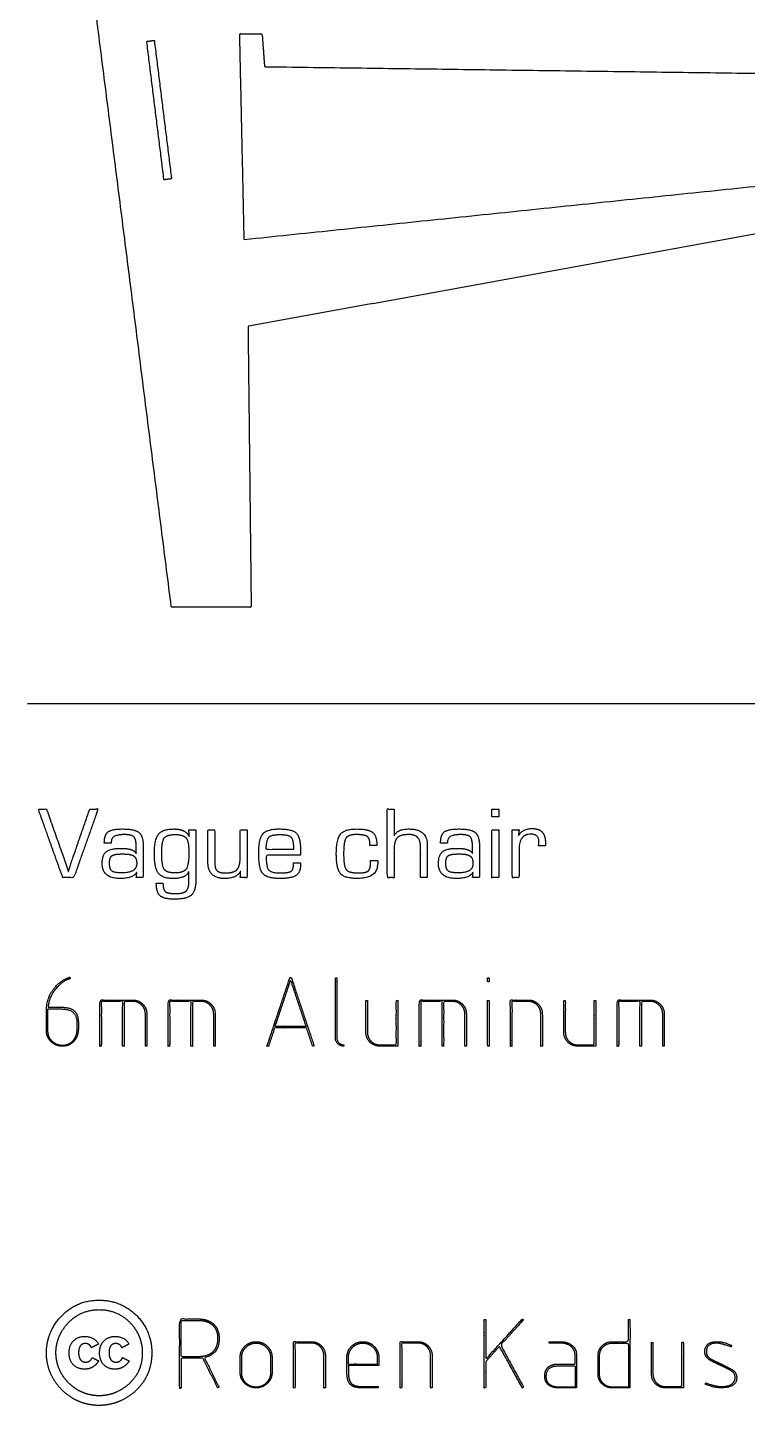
# Model space of a CAD drawing. Header units: millimetres. Extents: x -388 to 1851, y -1222 to 558.
# Drawn here: x -388 to 134, y -1219 to -219 of the extents above; entities that cross this region are included whole.
import ezdxf

# ---------------------------------------------------------------- set-up
doc = ezdxf.new("R2010")
doc.units = ezdxf.units.MM
doc.header["$MEASUREMENT"] = 0
doc.layers.add('DEFAULT', color=7, linetype='Continuous')
doc.layers.add('LAYER 01', color=1, linetype='Continuous')

msp = doc.modelspace()

# ---------------------------------------------------------------- linework, layer by layer
at = {"layer": 'DEFAULT'}
for centre, radius, start, end in [((-301.63, -229.7, 7.09), 0.3, 97.09271, 187.09271), ((-296.27, -229.04, 7.09), 0.3, 7.09271, 97.09271), ((-233.54, -224.7, 7.09), 1, 90, 181.24986), ((-219.02, -224.7, 7.09), 1, 4.16121, 90), ((-215.88, -247.1, 7.09), 0.5, 184.16121, 269.2314), ((-289.25, -329.14, 7.09), 0.3, 187.09271, 277.09271), ((-283.9, -328.48, 7.09), 0.3, 277.09271, 7.09271), ((-230.82, -372.44, 7.09), 0.5, 181.24986, 275.94885), ((-283.41, -639.25, 7.09), 0.5, 187.2274, 270.01), ((-226.54, -639.24, 7.09), 0.5, 270.01, 0.66823)]:
    msp.add_arc(centre, radius, start, end, dxfattribs=at)
for points in [[(-283.9, -639.32, 7.09), (-310.96, -425.93, 7.09), (-338.02, -212.54, 7.09)], [(-301.92, -229.74, 7.09), (-295.74, -279.46, 7.09), (-289.55, -329.18, 7.09)], [(-296.31, -228.74, 7.09), (-298.98, -229.07, 7.09), (-301.66, -229.41, 7.09)], [(-283.6, -328.44, 7.09), (-289.78, -278.72, 7.09), (-295.97, -229, 7.09)], [(-234.54, -224.72, 7.09), (-232.93, -298.58, 7.09), (-231.32, -372.45, 7.09)], [(-233.54, -223.7, 7.09), (-226.28, -223.7, 7.09), (-219.02, -223.7, 7.09)], [(-218.02, -224.63, 7.09), (-217.2, -235.88, 7.09), (-216.38, -247.14, 7.09)], [(-215.89, -247.6, 7.09), (32.78, -250.93, 7.09), (281.44, -254.27, 7.09)], [(-230.77, -372.93, 7.09), (26.18, -346.16, 7.09), (283.13, -319.39, 7.09)], [(-289.22, -329.44, 7.09), (-286.54, -329.11, 7.09), (-283.86, -328.77, 7.09)], [(280.53, -343.29, 7.09), (26.31, -389.62, 7.09), (-227.9, -435.95, 7.09)], [(-228.31, -436.45, 7.09), (-227.17, -537.84, 7.09), (-226.04, -639.24, 7.09)], [(-226.54, -639.74, 7.09), (-254.97, -639.75, 7.09), (-283.41, -639.75, 7.09)]]:
    msp.add_open_spline(points, degree=2, dxfattribs=at)
msp.add_rational_spline([(-227.9, -435.95, 7.09), (-228.31, -436.03, 7.09), (-228.31, -436.45, 7.09)], [1, 0.76503893726, 1], degree=2, dxfattribs=at)
at = {"layer": 'LAYER 01'}
msp.add_open_spline([(-388.09, -709.66, 7.09), (731.42, -709.66, 7.09), (1850.93, -709.66, 7.09)], degree=2, dxfattribs=at)
for points, knots in [([(-343.04, -786.33), (-349.54, -805.15), (-356.04, -823.97), (-357.38, -827.85), (-358.47, -831.52), (-358.54, -831.52), (-358.62, -831.52), (-359.09, -829.92), (-359.82, -827.71), (-360.47, -825.8), (-361.12, -823.9), (-367.73, -805.12), (-374.34, -786.33), (-377.32, -786.33), (-380.3, -786.33), (-371.44, -811.18), (-362.58, -836.02), (-358.58, -836.02), (-354.59, -836.02), (-345.82, -811.18), (-337.05, -786.33), (-340.04, -786.33), (-343.04, -786.33)], [-11, -11, -11, -10, -10, -9, -9, -8, -8, -7, -7, -6, -6, -5, -5, -4, -4, -3, -3, -2, -2, -1, -1, 0, 0, 0]), ([(-122.44, -786.33), (-124.94, -786.33), (-127.44, -786.33), (-127.44, -811.18), (-127.44, -836.02), (-124.94, -836.02), (-122.44, -836.02), (-122.44, -826.26), (-122.44, -816.5), (-122.44, -809.48), (-120.23, -807.12), (-118.03, -804.77), (-111.49, -804.77), (-103.37, -804.77), (-103.37, -812.87), (-103.37, -813.36), (-103.37, -813.85), (-103.37, -824.94), (-103.37, -836.02), (-100.87, -836.02), (-98.37, -836.02), (-98.37, -824.94), (-98.37, -813.85), (-98.37, -813.14), (-98.37, -812.44), (-98.37, -800.71), (-111.52, -800.71), (-120.39, -800.71), (-122.32, -805.68), (-122.38, -805.65), (-122.44, -805.61), (-122.44, -795.97), (-122.44, -786.33)], [-16, -16, -16, -15, -15, -14, -14, -13, -13, -12, -12, -11, -11, -10, -10, -9, -9, -8, -8, -7, -7, -6, -6, -5, -5, -4, -4, -3, -3, -2, -2, -1, -1, 0, 0, 0]), ([(-46.5, -786.33), (-49, -786.33), (-51.5, -786.33), (-51.5, -789.14), (-51.5, -791.96), (-49, -791.96), (-46.5, -791.96), (-46.5, -789.14), (-46.5, -786.33)], [-4, -4, -4, -3, -3, -2, -2, -1, -1, 0, 0, 0]), ([(-327.43, -811.02), (-327.44, -810.26), (-327.44, -810.01), (-327.44, -804.77), (-318.09, -804.77), (-312.57, -804.77), (-310.94, -806.52), (-309.31, -808.28), (-309.31, -814.22), (-309.31, -816.32), (-309.31, -818.43), (-309.36, -818.45), (-309.42, -818.47), (-311.23, -814.77), (-320.4, -814.77), (-328.11, -814.77), (-331.05, -817.19), (-334, -819.61), (-334, -825.97), (-334, -836.64), (-320.84, -836.64), (-311.93, -836.64), (-309.02, -832.24), (-308.97, -832.26), (-308.92, -832.27), (-309.12, -834.15), (-309.31, -836.02), (-306.81, -836.02), (-304.31, -836.02), (-304.31, -824.55), (-304.31, -813.09), (-304.31, -805.86), (-307.35, -803.28), (-310.39, -800.71), (-319.05, -800.71), (-327.01, -800.71), (-329.75, -802.81), (-332.48, -804.91), (-332.48, -811.02), (-329.96, -811.02), (-327.43, -811.02)], [-20, -20, -20, -19, -19, -18, -18, -17, -17, -16, -16, -15, -15, -14, -14, -13, -13, -12, -12, -11, -11, -10, -10, -9, -9, -8, -8, -7, -7, -6, -6, -5, -5, -4, -4, -3, -3, -2, -2, -1, -1, 0, 0, 0]), ([(-266.19, -801.33), (-268.69, -801.33), (-271.19, -801.33), (-271.06, -803.67), (-270.94, -806.01), (-270.99, -806.03), (-271.04, -806.05), (-273.67, -800.71), (-282.22, -800.71), (-290.25, -800.71), (-293.22, -804.56), (-296.19, -808.41), (-296.19, -818.9), (-296.19, -829.01), (-293.27, -832.83), (-290.36, -836.64), (-282.65, -836.64), (-273.26, -836.64), (-271.29, -831.7), (-271.24, -831.72), (-271.19, -831.74), (-271.19, -835.21), (-271.19, -838.68), (-271.19, -843.96), (-273.18, -845.77), (-275.18, -847.58), (-280.99, -847.58), (-286.58, -847.58), (-288.23, -846.17), (-289.89, -844.76), (-289.89, -840.08), (-292.34, -840.08), (-294.79, -840.08), (-294.79, -846.77), (-291.96, -849.21), (-289.14, -851.64), (-281.39, -851.64), (-272.7, -851.64), (-269.45, -848.77), (-266.19, -845.9), (-266.19, -838.25), (-266.19, -819.79), (-266.19, -801.33)], [-21, -21, -21, -20, -20, -19, -19, -18, -18, -17, -17, -16, -16, -15, -15, -14, -14, -13, -13, -12, -12, -11, -11, -10, -10, -9, -9, -8, -8, -7, -7, -6, -6, -5, -5, -4, -4, -3, -3, -2, -2, -1, -1, 0, 0, 0]), ([(-281.22, -804.77), (-287.27, -804.77), (-289.07, -807.34), (-290.87, -809.91), (-290.87, -818.6), (-290.87, -827.37), (-289.07, -829.97), (-287.27, -832.58), (-281.22, -832.58), (-275.08, -832.58), (-273.13, -829.72), (-271.19, -826.85), (-271.19, -817.79), (-271.19, -809.8), (-273.13, -807.28), (-275.08, -804.77), (-281.22, -804.77)], [0, 0, 0, 1, 1, 2, 2, 3, 3, 4, 4, 5, 5, 6, 6, 7, 7, 8, 8, 8]), ([(-229, -801.33), (-231.5, -801.33), (-234, -801.33), (-234, -811.27), (-234, -821.21), (-234, -827.71), (-236.27, -830.15), (-238.53, -832.58), (-244.62, -832.58), (-249.27, -832.58), (-250.85, -830.93), (-252.44, -829.28), (-252.44, -824.41), (-252.44, -812.87), (-252.44, -801.33), (-254.94, -801.33), (-257.44, -801.33), (-257.44, -812.87), (-257.44, -824.41), (-257.44, -836.64), (-245.17, -836.64), (-236.42, -836.64), (-233.75, -831.38), (-233.7, -831.43), (-233.64, -831.48), (-233.82, -833.75), (-234, -836.02), (-231.5, -836.02), (-229, -836.02), (-229, -818.68), (-229, -801.33)], [-15, -15, -15, -14, -14, -13, -13, -12, -12, -11, -11, -10, -10, -9, -9, -8, -8, -7, -7, -6, -6, -5, -5, -4, -4, -3, -3, -2, -2, -1, -1, 0, 0, 0]), ([(-195.38, -825.39), (-195.38, -825.95), (-195.38, -826.5), (-195.38, -830.3), (-197.21, -831.44), (-199.05, -832.58), (-205.18, -832.58), (-211.65, -832.58), (-213.41, -830.31), (-215.18, -828.04), (-215.18, -819.77), (-202.68, -819.77), (-190.19, -819.77), (-190.19, -818.39), (-190.19, -817.01), (-190.19, -806.96), (-193.17, -803.83), (-196.15, -800.71), (-205.74, -800.71), (-214.53, -800.71), (-217.55, -804.29), (-220.56, -807.86), (-220.56, -818.31), (-220.56, -829.59), (-217.57, -833.12), (-214.58, -836.64), (-205.02, -836.64), (-196.8, -836.64), (-193.52, -834.43), (-190.25, -832.23), (-190.25, -826.69), (-190.22, -826.04), (-190.19, -825.39), (-192.78, -825.39), (-195.38, -825.39)], [-17, -17, -17, -16, -16, -15, -15, -14, -14, -13, -13, -12, -12, -11, -11, -10, -10, -9, -9, -8, -8, -7, -7, -6, -6, -5, -5, -4, -4, -3, -3, -2, -2, -1, -1, 0, 0, 0]), ([(-195.38, -815.71), (-195.4, -814.87), (-195.41, -814.03), (-195.41, -808.24), (-197.27, -806.5), (-199.12, -804.77), (-205.26, -804.77), (-211.43, -804.77), (-213.27, -806.8), (-215.1, -808.84), (-215.1, -815.71), (-205.24, -815.71), (-195.38, -815.71)], [0, 0, 0, 1, 1, 2, 2, 3, 3, 4, 4, 5, 5, 6, 6, 6]), ([(-139.42, -823.52), (-139.42, -829.41), (-140.99, -831), (-142.55, -832.58), (-148.37, -832.58), (-155.25, -832.58), (-157.12, -830.18), (-159, -827.77), (-159, -818.97), (-159, -809.94), (-157.36, -807.36), (-155.71, -804.77), (-149.94, -804.77), (-143.95, -804.77), (-141.95, -806.15), (-139.94, -807.52), (-139.94, -811.65), (-139.97, -812.12), (-140, -812.58), (-137.46, -812.58), (-134.92, -812.58), (-134.92, -805.7), (-138, -803.2), (-141.09, -800.71), (-149.56, -800.71), (-158.17, -800.71), (-161.24, -804.41), (-164.31, -808.12), (-164.31, -818.49), (-164.31, -829.56), (-161.3, -833.1), (-158.28, -836.64), (-148.91, -836.64), (-134.31, -836.64), (-134.31, -825.42), (-134.32, -824.47), (-134.34, -823.52), (-136.88, -823.52), (-139.42, -823.52)], [-19, -19, -19, -18, -18, -17, -17, -16, -16, -15, -15, -14, -14, -13, -13, -12, -12, -11, -11, -10, -10, -9, -9, -8, -8, -7, -7, -6, -6, -5, -5, -4, -4, -3, -3, -2, -2, -1, -1, 0, 0, 0]), ([(-83.68, -811.02), (-83.69, -810.26), (-83.69, -810.01), (-83.69, -804.77), (-74.34, -804.77), (-68.82, -804.77), (-67.19, -806.52), (-65.56, -808.28), (-65.56, -814.22), (-65.56, -816.32), (-65.56, -818.43), (-65.61, -818.45), (-65.67, -818.47), (-67.48, -814.77), (-76.65, -814.77), (-84.36, -814.77), (-87.3, -817.19), (-90.25, -819.61), (-90.25, -825.97), (-90.25, -836.64), (-77.09, -836.64), (-68.18, -836.64), (-65.27, -832.24), (-65.22, -832.26), (-65.17, -832.27), (-65.37, -834.15), (-65.56, -836.02), (-63.06, -836.02), (-60.56, -836.02), (-60.56, -824.55), (-60.56, -813.09), (-60.56, -805.86), (-63.6, -803.28), (-66.64, -800.71), (-75.3, -800.71), (-83.26, -800.71), (-86, -802.81), (-88.73, -804.91), (-88.73, -811.02), (-86.21, -811.02), (-83.68, -811.02)], [-20, -20, -20, -19, -19, -18, -18, -17, -17, -16, -16, -15, -15, -14, -14, -13, -13, -12, -12, -11, -11, -10, -10, -9, -9, -8, -8, -7, -7, -6, -6, -5, -5, -4, -4, -3, -3, -2, -2, -1, -1, 0, 0, 0]), ([(-46.5, -801.33), (-49, -801.33), (-51.5, -801.33), (-51.5, -818.68), (-51.5, -836.02), (-49, -836.02), (-46.5, -836.02), (-46.5, -818.68), (-46.5, -801.33)], [-4, -4, -4, -3, -3, -2, -2, -1, -1, 0, 0, 0]), ([(-36.81, -801.33), (-36.81, -818.68), (-36.81, -836.02), (-34.31, -836.02), (-31.81, -836.02), (-31.81, -825.67), (-31.81, -815.32), (-31.81, -804.46), (-23.28, -804.46), (-17.44, -804.46), (-17.44, -810.04), (-17.44, -810.54), (-17.58, -811.98), (-17.65, -812.44), (-17.72, -812.89), (-15.21, -812.89), (-12.71, -812.89), (-12.73, -811.67), (-12.75, -810.45), (-12.75, -800.39), (-22.29, -800.39), (-29.2, -800.39), (-32.2, -805.47), (-32.26, -805.41), (-32.31, -805.35), (-32.06, -803.34), (-31.81, -801.33), (-34.31, -801.33), (-36.81, -801.33)], [-14, -14, -14, -13, -13, -12, -12, -11, -11, -10, -10, -9, -9, -8, -8, -7, -7, -6, -6, -5, -5, -4, -4, -3, -3, -2, -2, -1, -1, 0, 0, 0]), ([(-319.26, -818.83), (-325.14, -818.83), (-326.91, -820.09), (-328.69, -821.35), (-328.69, -825.5), (-328.69, -829.8), (-326.93, -831.19), (-325.18, -832.58), (-319.81, -832.58), (-309, -832.58), (-309, -825.91), (-309, -821.72), (-311.1, -820.28), (-313.2, -818.83), (-319.26, -818.83)], [0, 0, 0, 1, 1, 2, 2, 3, 3, 4, 4, 5, 5, 6, 6, 7, 7, 7]), ([(-75.51, -818.83), (-81.39, -818.83), (-83.16, -820.09), (-84.94, -821.35), (-84.94, -825.5), (-84.94, -829.8), (-83.18, -831.19), (-81.43, -832.58), (-76.06, -832.58), (-65.25, -832.58), (-65.25, -825.91), (-65.25, -821.72), (-67.35, -820.28), (-69.45, -818.83), (-75.51, -818.83)], [0, 0, 0, 1, 1, 2, 2, 3, 3, 4, 4, 5, 5, 6, 6, 7, 7, 7]), ([(-351.3, -945.55, 7.09), (-351.3, -943.04, 7.09), (-351.3, -940.53, 7.09), (-351.3, -930.05, 7.09), (-363.35, -930.05, 7.09), (-368.3, -930.05, 7.09), (-373.24, -930.05, 7.09), (-372.6, -922.22, 7.09), (-366.97, -915.9, 7.09), (-362.27, -910.7, 7.09), (-357.19, -909.33, 7.09), (-357.34, -908.81, 7.09), (-357.49, -908.3, 7.09), (-363.05, -909.77, 7.09), (-367.83, -915.17, 7.09), (-374.43, -922.55, 7.09), (-374.43, -932.38, 7.09), (-374.43, -939.93, 7.09), (-374.43, -947.48, 7.09), (-374.43, -951.46, 7.09), (-371.37, -954.71, 7.09), (-367.98, -958.3, 7.09), (-362.87, -958.3, 7.09), (-357.57, -958.3, 7.09), (-354.32, -954.49, 7.09), (-351.3, -950.91, 7.09), (-351.3, -945.55, 7.09)], [-13, -13, -13, -12, -12, -11, -11, -10, -10, -9, -9, -8, -8, -7, -7, -6, -6, -5, -5, -4, -4, -3, -3, -2, -2, -1, -1, 0, 0, 0]), ([(-180.42, -958.04, 7.09), (-188.65, -933.4, 7.09), (-196.88, -908.77, 7.09), (-197.46, -908.77, 7.09), (-198.03, -908.77, 7.09), (-206.26, -933.4, 7.09), (-214.49, -958.04, 7.09), (-213.97, -958.17, 7.09), (-213.44, -958.3, 7.09), (-211.21, -951.64, 7.09), (-208.97, -944.98, 7.09), (-197.46, -944.98, 7.09), (-185.94, -944.98, 7.09), (-183.71, -951.64, 7.09), (-181.47, -958.3, 7.09), (-180.95, -958.17, 7.09), (-180.42, -958.04, 7.09)], [-8, -8, -8, -7, -7, -6, -6, -5, -5, -4, -4, -3, -3, -2, -2, -1, -1, 0, 0, 0]), ([(-158.92, -958.3, 7.09), (-158.92, -957.8, 7.09), (-158.92, -957.3, 7.09), (-160.97, -957.3, 7.09), (-162.43, -955.86, 7.09), (-163.88, -954.38, 7.09), (-163.88, -952.35, 7.09), (-163.88, -930.56, 7.09), (-163.88, -908.77, 7.09), (-164.44, -908.77, 7.09), (-165, -908.77, 7.09), (-165, -930.56, 7.09), (-165, -952.35, 7.09), (-165, -954.83, 7.09), (-163.24, -956.56, 7.09), (-161.38, -958.3, 7.09), (-158.92, -958.3, 7.09)], [-8, -8, -8, -7, -7, -6, -6, -5, -5, -4, -4, -3, -3, -2, -2, -1, -1, 0, 0, 0]), ([(-53.5, -911.5, 7.09), (-53.5, -910.13, 7.09), (-53.5, -908.77, 7.09), (-54.06, -908.77, 7.09), (-54.62, -908.77, 7.09), (-54.62, -910.13, 7.09), (-54.62, -911.5, 7.09), (-54.06, -911.5, 7.09), (-53.5, -911.5, 7.09)], [-4, -4, -4, -3, -3, -2, -2, -1, -1, 0, 0, 0]), ([(-186.28, -944.01, 7.09), (-191.88, -927.25, 7.09), (-197.48, -910.5, 7.09), (-203.05, -927.25, 7.09), (-208.63, -944.01, 7.09), (-197.46, -944.01, 7.09), (-186.28, -944.01, 7.09)], [0, 0, 0, 1, 1, 2, 2, 3, 3, 3]), ([(-301.65, -958.3, 7.09), (-301.65, -946.64, 7.09), (-301.65, -934.98, 7.09), (-301.65, -930.73, 7.09), (-304.6, -927.78, 7.09), (-307.58, -924.81, 7.09), (-311.8, -924.81, 7.09), (-323.78, -924.81, 7.09), (-335.75, -924.81, 7.09), (-335.75, -941.55, 7.09), (-335.75, -958.3, 7.09), (-335.19, -958.3, 7.09), (-334.63, -958.3, 7.09), (-334.63, -942.07, 7.09), (-334.63, -925.84, 7.09), (-326.93, -925.84, 7.09), (-319.22, -925.84, 7.09), (-319.22, -942.07, 7.09), (-319.22, -958.3, 7.09), (-318.66, -958.3, 7.09), (-318.11, -958.3, 7.09), (-318.11, -942.07, 7.09), (-318.11, -925.84, 7.09), (-314.95, -925.84, 7.09), (-311.8, -925.84, 7.09), (-308.03, -925.84, 7.09), (-305.38, -928.48, 7.09), (-302.73, -931.13, 7.09), (-302.73, -934.94, 7.09), (-302.73, -946.62, 7.09), (-302.73, -958.3, 7.09), (-302.19, -958.3, 7.09), (-301.65, -958.3, 7.09)], [-16, -16, -16, -15, -15, -14, -14, -13, -13, -12, -12, -11, -11, -10, -10, -9, -9, -8, -8, -7, -7, -6, -6, -5, -5, -4, -4, -3, -3, -2, -2, -1, -1, 0, 0, 0]), ([(-252.12, -958.3, 7.09), (-252.12, -946.64, 7.09), (-252.12, -934.98, 7.09), (-252.12, -930.73, 7.09), (-255.07, -927.78, 7.09), (-258.05, -924.81, 7.09), (-262.27, -924.81, 7.09), (-274.25, -924.81, 7.09), (-286.22, -924.81, 7.09), (-286.22, -941.55, 7.09), (-286.22, -958.3, 7.09), (-285.66, -958.3, 7.09), (-285.1, -958.3, 7.09), (-285.1, -942.07, 7.09), (-285.1, -925.84, 7.09), (-277.4, -925.84, 7.09), (-269.69, -925.84, 7.09), (-269.69, -942.07, 7.09), (-269.69, -958.3, 7.09), (-269.14, -958.3, 7.09), (-268.58, -958.3, 7.09), (-268.58, -942.07, 7.09), (-268.58, -925.84, 7.09), (-265.42, -925.84, 7.09), (-262.27, -925.84, 7.09), (-258.5, -925.84, 7.09), (-255.85, -928.48, 7.09), (-253.21, -931.13, 7.09), (-253.21, -934.94, 7.09), (-253.21, -946.62, 7.09), (-253.21, -958.3, 7.09), (-252.66, -958.3, 7.09), (-252.12, -958.3, 7.09)], [-16, -16, -16, -15, -15, -14, -14, -13, -13, -12, -12, -11, -11, -10, -10, -9, -9, -8, -8, -7, -7, -6, -6, -5, -5, -4, -4, -3, -3, -2, -2, -1, -1, 0, 0, 0]), ([(-119.69, -958.3, 7.09), (-119.69, -941.79, 7.09), (-119.69, -925.28, 7.09), (-120.25, -925.28, 7.09), (-120.81, -925.28, 7.09), (-120.81, -941.29, 7.09), (-120.81, -957.3, 7.09), (-126.73, -957.3, 7.09), (-132.64, -957.3, 7.09), (-136.44, -957.3, 7.09), (-139.1, -954.69, 7.09), (-141.71, -952.12, 7.09), (-141.71, -948.33, 7.09), (-141.71, -936.81, 7.09), (-141.71, -925.28, 7.09), (-142.27, -925.28, 7.09), (-142.83, -925.28, 7.09), (-142.83, -936.81, 7.09), (-142.83, -948.33, 7.09), (-142.83, -952.53, 7.09), (-139.88, -955.43, 7.09), (-136.93, -958.3, 7.09), (-132.64, -958.3, 7.09), (-126.17, -958.3, 7.09), (-119.69, -958.3, 7.09)], [-12, -12, -12, -11, -11, -10, -10, -9, -9, -8, -8, -7, -7, -6, -6, -5, -5, -4, -4, -3, -3, -2, -2, -1, -1, 0, 0, 0]), ([(-70.05, -958.3, 7.09), (-70.05, -946.64, 7.09), (-70.05, -934.98, 7.09), (-70.05, -930.73, 7.09), (-72.99, -927.78, 7.09), (-75.98, -924.81, 7.09), (-80.19, -924.81, 7.09), (-92.17, -924.81, 7.09), (-104.15, -924.81, 7.09), (-104.15, -941.55, 7.09), (-104.15, -958.3, 7.09), (-103.59, -958.3, 7.09), (-103.03, -958.3, 7.09), (-103.03, -942.07, 7.09), (-103.03, -925.84, 7.09), (-95.32, -925.84, 7.09), (-87.62, -925.84, 7.09), (-87.62, -942.07, 7.09), (-87.62, -958.3, 7.09), (-87.06, -958.3, 7.09), (-86.5, -958.3, 7.09), (-86.5, -942.07, 7.09), (-86.5, -925.84, 7.09), (-83.35, -925.84, 7.09), (-80.19, -925.84, 7.09), (-76.43, -925.84, 7.09), (-73.78, -928.48, 7.09), (-71.13, -931.13, 7.09), (-71.13, -934.94, 7.09), (-71.13, -946.62, 7.09), (-71.13, -958.3, 7.09), (-70.59, -958.3, 7.09), (-70.05, -958.3, 7.09)], [-16, -16, -16, -15, -15, -14, -14, -13, -13, -12, -12, -11, -11, -10, -10, -9, -9, -8, -8, -7, -7, -6, -6, -5, -5, -4, -4, -3, -3, -2, -2, -1, -1, 0, 0, 0]), ([(-53.5, -958.3, 7.09), (-53.5, -941.79, 7.09), (-53.5, -925.28, 7.09), (-54.06, -925.28, 7.09), (-54.62, -925.28, 7.09), (-54.62, -941.79, 7.09), (-54.62, -958.3, 7.09), (-54.06, -958.3, 7.09), (-53.5, -958.3, 7.09)], [-4, -4, -4, -3, -3, -2, -2, -1, -1, 0, 0, 0]), ([(-14.98, -958.3, 7.09), (-14.98, -946.64, 7.09), (-14.98, -934.98, 7.09), (-14.98, -930.77, 7.09), (-17.96, -927.79, 7.09), (-20.95, -924.81, 7.09), (-25.16, -924.81, 7.09), (-31.64, -924.81, 7.09), (-38.11, -924.81, 7.09), (-38.11, -941.55, 7.09), (-38.11, -958.3, 7.09), (-37.55, -958.3, 7.09), (-36.99, -958.3, 7.09), (-36.99, -942.07, 7.09), (-36.99, -925.84, 7.09), (-31.08, -925.84, 7.09), (-25.16, -925.84, 7.09), (-21.39, -925.84, 7.09), (-18.75, -928.48, 7.09), (-16.1, -931.13, 7.09), (-16.1, -934.94, 7.09), (-16.1, -946.62, 7.09), (-16.1, -958.3, 7.09), (-15.54, -958.3, 7.09), (-14.98, -958.3, 7.09)], [-12, -12, -12, -11, -11, -10, -10, -9, -9, -8, -8, -7, -7, -6, -6, -5, -5, -4, -4, -3, -3, -2, -2, -1, -1, 0, 0, 0]), ([(23.7, -958.3, 7.09), (23.7, -941.79, 7.09), (23.7, -925.28, 7.09), (23.14, -925.28, 7.09), (22.58, -925.28, 7.09), (22.58, -941.29, 7.09), (22.58, -957.3, 7.09), (16.67, -957.3, 7.09), (10.75, -957.3, 7.09), (6.95, -957.3, 7.09), (4.3, -954.69, 7.09), (1.69, -952.12, 7.09), (1.69, -948.33, 7.09), (1.69, -936.81, 7.09), (1.69, -925.28, 7.09), (1.13, -925.28, 7.09), (0.57, -925.28, 7.09), (0.57, -936.81, 7.09), (0.57, -948.33, 7.09), (0.57, -952.53, 7.09), (3.52, -955.43, 7.09), (6.46, -958.3, 7.09), (10.75, -958.3, 7.09), (17.23, -958.3, 7.09), (23.7, -958.3, 7.09)], [-12, -12, -12, -11, -11, -10, -10, -9, -9, -8, -8, -7, -7, -6, -6, -5, -5, -4, -4, -3, -3, -2, -2, -1, -1, 0, 0, 0]), ([(73.35, -958.3, 7.09), (73.35, -946.64, 7.09), (73.35, -934.98, 7.09), (73.35, -930.73, 7.09), (70.4, -927.78, 7.09), (67.42, -924.81, 7.09), (63.2, -924.81, 7.09), (51.22, -924.81, 7.09), (39.25, -924.81, 7.09), (39.25, -941.55, 7.09), (39.25, -958.3, 7.09), (39.81, -958.3, 7.09), (40.37, -958.3, 7.09), (40.37, -942.07, 7.09), (40.37, -925.84, 7.09), (48.07, -925.84, 7.09), (55.78, -925.84, 7.09), (55.78, -942.07, 7.09), (55.78, -958.3, 7.09), (56.34, -958.3, 7.09), (56.89, -958.3, 7.09), (56.89, -942.07, 7.09), (56.89, -925.84, 7.09), (60.05, -925.84, 7.09), (63.2, -925.84, 7.09), (66.97, -925.84, 7.09), (69.62, -928.48, 7.09), (72.27, -931.13, 7.09), (72.27, -934.94, 7.09), (72.27, -946.62, 7.09), (72.27, -958.3, 7.09), (72.81, -958.3, 7.09), (73.35, -958.3, 7.09)], [-16, -16, -16, -15, -15, -14, -14, -13, -13, -12, -12, -11, -11, -10, -10, -9, -9, -8, -8, -7, -7, -6, -6, -5, -5, -4, -4, -3, -3, -2, -2, -1, -1, 0, 0, 0]), ([(-352.42, -945.91, 7.09), (-352.42, -943.37, 7.09), (-352.42, -940.84, 7.09), (-352.42, -931.32, 7.09), (-363.35, -931.32, 7.09), (-368.31, -931.32, 7.09), (-373.27, -931.32, 7.09), (-373.31, -931.58, 7.09), (-373.31, -931.77, 7.09), (-373.31, -931.96, 7.09), (-373.31, -932.1, 7.09), (-373.31, -932.35, 7.09), (-373.31, -932.59, 7.09), (-373.31, -940.22, 7.09), (-373.31, -947.85, 7.09), (-373.31, -951.47, 7.09), (-370.55, -954.46, 7.09), (-367.45, -957.77, 7.09), (-362.87, -957.77, 7.09), (-357.98, -957.77, 7.09), (-355.11, -954.19, 7.09), (-352.42, -950.91, 7.09), (-352.42, -945.91, 7.09)], [0, 0, 0, 1, 1, 2, 2, 3, 3, 4, 4, 5, 5, 6, 6, 7, 7, 8, 8, 9, 9, 10, 10, 11, 11, 11]), ([(-336.31, -1142.6, 7.09), (-352.2, -1142.6, 7.09), (-363.11, -1153.72, 7.09), (-368.63, -1159.24, 7.09), (-371.53, -1166.23, 7.09), (-374.43, -1173.22, 7.09), (-374.43, -1180.79, 7.09), (-374.43, -1188.43, 7.09), (-371.57, -1195.32, 7.09), (-368.7, -1202.21, 7.09), (-363.21, -1207.7, 7.09), (-357.72, -1213.19, 7.09), (-350.8, -1216.09, 7.09), (-343.88, -1218.98, 7.09), (-336.31, -1218.98, 7.09), (-328.74, -1218.98, 7.09), (-321.65, -1216.05, 7.09), (-314.55, -1213.12, 7.09), (-308.96, -1207.6, 7.09), (-303.57, -1202.34, 7.09), (-300.81, -1195.49, 7.09), (-298.05, -1188.63, 7.09), (-298.05, -1180.79, 7.09), (-298.05, -1173.02, 7.09), (-300.84, -1166.09, 7.09), (-303.64, -1159.17, 7.09), (-309.03, -1153.78, 7.09), (-320.28, -1142.6, 7.09), (-336.31, -1142.6, 7.09)], [-14, -14, -14, -13, -13, -12, -12, -11, -11, -10, -10, -9, -9, -8, -8, -7, -7, -6, -6, -5, -5, -4, -4, -3, -3, -2, -2, -1, -1, 0, 0, 0]), ([(-336.17, -1149.49, 7.09), (-349.27, -1149.49, 7.09), (-358.2, -1158.63, 7.09), (-362.7, -1163.2, 7.09), (-365.12, -1168.89, 7.09), (-367.54, -1174.58, 7.09), (-367.54, -1180.79, 7.09), (-367.54, -1186.93, 7.09), (-365.12, -1192.62, 7.09), (-362.7, -1198.32, 7.09), (-358.2, -1202.79, 7.09), (-353.7, -1207.25, 7.09), (-348.04, -1209.6, 7.09), (-342.38, -1211.96, 7.09), (-336.17, -1211.96, 7.09), (-330.03, -1211.96, 7.09), (-324.27, -1209.57, 7.09), (-318.51, -1207.19, 7.09), (-313.87, -1202.69, 7.09), (-304.93, -1193.96, 7.09), (-304.93, -1180.79, 7.09), (-304.93, -1174.45, 7.09), (-307.25, -1168.79, 7.09), (-309.57, -1163.13, 7.09), (-314.01, -1158.7, 7.09), (-323.21, -1149.49, 7.09), (-336.17, -1149.49, 7.09)], [0, 0, 0, 1, 1, 2, 2, 3, 3, 4, 4, 5, 5, 6, 6, 7, 7, 8, 8, 9, 9, 10, 10, 11, 11, 12, 12, 13, 13, 13]), ([(-249.26, -1170.47, 7.09), (-249.26, -1162.52, 7.09), (-254.67, -1158.85, 7.09), (-258.56, -1156.22, 7.09), (-264.26, -1156.22, 7.09), (-271.07, -1156.22, 7.09), (-277.88, -1156.22, 7.09), (-277.88, -1181.22, 7.09), (-277.88, -1206.22, 7.09), (-277.32, -1206.22, 7.09), (-276.76, -1206.22, 7.09), (-276.76, -1195.49, 7.09), (-276.76, -1184.76, 7.09), (-270.51, -1184.76, 7.09), (-264.26, -1184.76, 7.09), (-262.62, -1184.76, 7.09), (-261.09, -1184.54, 7.09), (-255.7, -1195.38, 7.09), (-250.31, -1206.22, 7.09), (-249.8, -1206.01, 7.09), (-249.3, -1205.81, 7.09), (-254.63, -1195.02, 7.09), (-259.97, -1184.24, 7.09), (-249.26, -1182.01, 7.09), (-249.26, -1170.47, 7.09)], [-12, -12, -12, -11, -11, -10, -10, -9, -9, -8, -8, -7, -7, -6, -6, -5, -5, -4, -4, -3, -3, -2, -2, -1, -1, 0, 0, 0]), ([(-250.35, -1170.47, 7.09), (-250.35, -1163.08, 7.09), (-255.27, -1159.72, 7.09), (-258.85, -1157.26, 7.09), (-264.26, -1157.26, 7.09), (-270.51, -1157.26, 7.09), (-276.76, -1157.26, 7.09), (-276.76, -1170.45, 7.09), (-276.76, -1183.64, 7.09), (-270.51, -1183.64, 7.09), (-264.26, -1183.64, 7.09), (-258.78, -1183.64, 7.09), (-255.27, -1181.25, 7.09), (-250.35, -1177.97, 7.09), (-250.35, -1170.47, 7.09)], [0, 0, 0, 1, 1, 2, 2, 3, 3, 4, 4, 5, 5, 6, 6, 7, 7, 7]), ([(-28.58, -1205.73, 7.09), (-36.9, -1190.45, 7.09), (-45.22, -1175.16, 7.09), (-36.94, -1166.04, 7.09), (-28.65, -1156.92, 7.09), (-29.05, -1156.57, 7.09), (-29.44, -1156.22, 7.09), (-42.72, -1170.86, 7.09), (-56.01, -1185.5, 7.09), (-56.01, -1171.04, 7.09), (-56.01, -1156.59, 7.09), (-56.57, -1156.59, 7.09), (-57.13, -1156.59, 7.09), (-57.13, -1181.4, 7.09), (-57.13, -1206.22, 7.09), (-56.57, -1206.22, 7.09), (-56.01, -1206.22, 7.09), (-56.01, -1196.7, 7.09), (-56.01, -1187.19, 7.09), (-51.03, -1181.68, 7.09), (-46.05, -1176.18, 7.09), (-37.78, -1191.2, 7.09), (-29.52, -1206.22, 7.09), (-29.05, -1205.97, 7.09), (-28.58, -1205.73, 7.09)], [-12, -12, -12, -11, -11, -10, -10, -9, -9, -8, -8, -7, -7, -6, -6, -5, -5, -4, -4, -3, -3, -2, -2, -1, -1, 0, 0, 0]), ([(48.56, -1206.22, 7.09), (48.56, -1181.45, 7.09), (48.56, -1156.69, 7.09), (48, -1156.69, 7.09), (47.44, -1156.69, 7.09), (47.44, -1164.71, 7.09), (47.44, -1172.73, 7.09), (41.52, -1172.73, 7.09), (35.61, -1172.73, 7.09), (31.35, -1172.73, 7.09), (28.37, -1175.67, 7.09), (25.42, -1178.56, 7.09), (25.42, -1182.75, 7.09), (25.42, -1189.51, 7.09), (25.42, -1196.27, 7.09), (25.42, -1200.45, 7.09), (28.37, -1203.35, 7.09), (31.32, -1206.22, 7.09), (35.61, -1206.22, 7.09), (42.08, -1206.22, 7.09), (48.56, -1206.22, 7.09)], [-10, -10, -10, -9, -9, -8, -8, -7, -7, -6, -6, -5, -5, -4, -4, -3, -3, -2, -2, -1, -1, 0, 0, 0]), ([(-336.65, -1174.45, 7.09), (-339.72, -1168.92, 7.09), (-346.81, -1168.92, 7.09), (-351.65, -1168.92, 7.09), (-354.82, -1172.13, 7.09), (-358, -1175.33, 7.09), (-358, -1180.79, 7.09), (-358, -1186.38, 7.09), (-354.86, -1189.52, 7.09), (-351.72, -1192.66, 7.09), (-346.6, -1192.66, 7.09), (-343.4, -1192.66, 7.09), (-340.74, -1191.05, 7.09), (-338.08, -1189.45, 7.09), (-336.58, -1186.66, 7.09), (-338.93, -1185.46, 7.09), (-341.28, -1184.27, 7.09), (-342.65, -1187.54, 7.09), (-345.99, -1187.54, 7.09), (-348.51, -1187.54, 7.09), (-349.81, -1185.7, 7.09), (-351.11, -1183.86, 7.09), (-351.11, -1180.79, 7.09), (-351.11, -1174.04, 7.09), (-345.99, -1174.04, 7.09), (-344.97, -1174.04, 7.09), (-343.78, -1174.72, 7.09), (-342.58, -1175.4, 7.09), (-341.76, -1177.11, 7.09), (-339.21, -1175.78, 7.09), (-336.65, -1174.45, 7.09)], [-15, -15, -15, -14, -14, -13, -13, -12, -12, -11, -11, -10, -10, -9, -9, -8, -8, -7, -7, -6, -6, -5, -5, -4, -4, -3, -3, -2, -2, -1, -1, 0, 0, 0]), ([(-314.62, -1174.45, 7.09), (-317.62, -1168.92, 7.09), (-324.71, -1168.92, 7.09), (-329.56, -1168.92, 7.09), (-332.73, -1172.13, 7.09), (-335.9, -1175.33, 7.09), (-335.9, -1180.79, 7.09), (-335.9, -1186.38, 7.09), (-332.79, -1189.52, 7.09), (-329.69, -1192.66, 7.09), (-324.51, -1192.66, 7.09), (-321.37, -1192.66, 7.09), (-318.71, -1191.05, 7.09), (-316.05, -1189.45, 7.09), (-314.48, -1186.66, 7.09), (-316.87, -1185.46, 7.09), (-319.25, -1184.27, 7.09), (-320.62, -1187.54, 7.09), (-323.96, -1187.54, 7.09), (-326.49, -1187.54, 7.09), (-327.78, -1185.7, 7.09), (-329.08, -1183.86, 7.09), (-329.08, -1180.79, 7.09), (-329.08, -1174.04, 7.09), (-323.96, -1174.04, 7.09), (-322.87, -1174.04, 7.09), (-321.68, -1174.72, 7.09), (-320.48, -1175.4, 7.09), (-319.66, -1177.11, 7.09), (-317.14, -1175.78, 7.09), (-314.62, -1174.45, 7.09)], [-15, -15, -15, -14, -14, -13, -13, -12, -12, -11, -11, -10, -10, -9, -9, -8, -8, -7, -7, -6, -6, -5, -5, -4, -4, -3, -3, -2, -2, -1, -1, 0, 0, 0]), ([(-210.88, -1194.9, 7.09), (-210.88, -1189.51, 7.09), (-210.88, -1184.11, 7.09), (-210.88, -1179.37, 7.09), (-214.28, -1176.06, 7.09), (-217.64, -1172.73, 7.09), (-222.45, -1172.73, 7.09), (-227.26, -1172.73, 7.09), (-230.65, -1176.06, 7.09), (-234.01, -1179.37, 7.09), (-234.01, -1184.11, 7.09), (-234.01, -1189.51, 7.09), (-234.01, -1194.9, 7.09), (-234.01, -1199.64, 7.09), (-230.65, -1202.95, 7.09), (-227.22, -1206.22, 7.09), (-222.45, -1206.22, 7.09), (-217.71, -1206.22, 7.09), (-214.28, -1202.95, 7.09), (-210.88, -1199.64, 7.09), (-210.88, -1194.9, 7.09)], [-10, -10, -10, -9, -9, -8, -8, -7, -7, -6, -6, -5, -5, -4, -4, -3, -3, -2, -2, -1, -1, 0, 0, 0]), ([(-212, -1195.21, 7.09), (-212, -1189.72, 7.09), (-212, -1184.24, 7.09), (-212, -1179.87, 7.09), (-215.06, -1176.82, 7.09), (-218.08, -1173.76, 7.09), (-222.45, -1173.76, 7.09), (-226.81, -1173.76, 7.09), (-229.87, -1176.82, 7.09), (-232.89, -1179.91, 7.09), (-232.89, -1184.24, 7.09), (-232.89, -1189.72, 7.09), (-232.89, -1195.21, 7.09), (-232.89, -1199.58, 7.09), (-229.87, -1202.63, 7.09), (-226.81, -1205.69, 7.09), (-222.45, -1205.69, 7.09), (-218.08, -1205.69, 7.09), (-215.06, -1202.63, 7.09), (-212, -1199.58, 7.09), (-212, -1195.21, 7.09)], [0, 0, 0, 1, 1, 2, 2, 3, 3, 4, 4, 5, 5, 6, 6, 7, 7, 8, 8, 9, 9, 10, 10, 10]), ([(-172.2, -1206.22, 7.09), (-172.2, -1194.56, 7.09), (-172.2, -1182.9, 7.09), (-172.2, -1178.69, 7.09), (-175.18, -1175.71, 7.09), (-178.17, -1172.73, 7.09), (-182.38, -1172.73, 7.09), (-188.86, -1172.73, 7.09), (-195.33, -1172.73, 7.09), (-195.33, -1189.47, 7.09), (-195.33, -1206.22, 7.09), (-194.77, -1206.22, 7.09), (-194.21, -1206.22, 7.09), (-194.21, -1189.99, 7.09), (-194.21, -1173.76, 7.09), (-188.3, -1173.76, 7.09), (-182.38, -1173.76, 7.09), (-178.62, -1173.76, 7.09), (-175.97, -1176.4, 7.09), (-173.32, -1179.05, 7.09), (-173.32, -1182.86, 7.09), (-173.32, -1194.54, 7.09), (-173.32, -1206.22, 7.09), (-172.76, -1206.22, 7.09), (-172.2, -1206.22, 7.09)], [-12, -12, -12, -11, -11, -10, -10, -9, -9, -8, -8, -7, -7, -6, -6, -5, -5, -4, -4, -3, -3, -2, -2, -1, -1, 0, 0, 0]), ([(-133.52, -1190.06, 7.09), (-133.52, -1187.09, 7.09), (-133.52, -1184.11, 7.09), (-133.52, -1179.37, 7.09), (-136.92, -1176.06, 7.09), (-140.28, -1172.73, 7.09), (-145.09, -1172.73, 7.09), (-149.9, -1172.73, 7.09), (-153.29, -1176.06, 7.09), (-156.65, -1179.37, 7.09), (-156.65, -1184.11, 7.09), (-156.65, -1189.51, 7.09), (-156.65, -1194.9, 7.09), (-156.65, -1201.59, 7.09), (-153.78, -1204.12, 7.09), (-151.39, -1206.22, 7.09), (-145.91, -1206.22, 7.09), (-139.99, -1206.22, 7.09), (-134.08, -1206.22, 7.09), (-134.08, -1205.72, 7.09), (-134.08, -1205.22, 7.09), (-139.99, -1205.22, 7.09), (-145.91, -1205.22, 7.09), (-150.99, -1205.22, 7.09), (-153.04, -1203.35, 7.09), (-155.53, -1201.11, 7.09), (-155.53, -1194.9, 7.09), (-155.53, -1192.48, 7.09), (-155.53, -1190.06, 7.09), (-144.53, -1190.06, 7.09), (-133.52, -1190.06, 7.09)], [-15, -15, -15, -14, -14, -13, -13, -12, -12, -11, -11, -10, -10, -9, -9, -8, -8, -7, -7, -6, -6, -5, -5, -4, -4, -3, -3, -2, -2, -1, -1, 0, 0, 0]), ([(-134.64, -1189.16, 7.09), (-134.64, -1186.7, 7.09), (-134.64, -1184.24, 7.09), (-134.64, -1179.87, 7.09), (-137.7, -1176.82, 7.09), (-140.72, -1173.76, 7.09), (-145.09, -1173.76, 7.09), (-149.45, -1173.76, 7.09), (-152.51, -1176.82, 7.09), (-155.53, -1179.91, 7.09), (-155.53, -1184.24, 7.09), (-155.53, -1186.7, 7.09), (-155.53, -1189.16, 7.09), (-145.09, -1189.16, 7.09), (-134.64, -1189.16, 7.09)], [0, 0, 0, 1, 1, 2, 2, 3, 3, 4, 4, 5, 5, 6, 6, 7, 7, 7]), ([(-94.84, -1206.22, 7.09), (-94.84, -1194.56, 7.09), (-94.84, -1182.9, 7.09), (-94.84, -1178.69, 7.09), (-97.82, -1175.71, 7.09), (-100.81, -1172.73, 7.09), (-105.03, -1172.73, 7.09), (-111.5, -1172.73, 7.09), (-117.98, -1172.73, 7.09), (-117.98, -1189.47, 7.09), (-117.98, -1206.22, 7.09), (-117.41, -1206.22, 7.09), (-116.85, -1206.22, 7.09), (-116.85, -1189.99, 7.09), (-116.85, -1173.76, 7.09), (-110.94, -1173.76, 7.09), (-105.03, -1173.76, 7.09), (-101.26, -1173.76, 7.09), (-98.61, -1176.4, 7.09), (-95.96, -1179.05, 7.09), (-95.96, -1182.86, 7.09), (-95.96, -1194.54, 7.09), (-95.96, -1206.22, 7.09), (-95.4, -1206.22, 7.09), (-94.84, -1206.22, 7.09)], [-12, -12, -12, -11, -11, -10, -10, -9, -9, -8, -8, -7, -7, -6, -6, -5, -5, -4, -4, -3, -3, -2, -2, -1, -1, 0, 0, 0]), ([(9.88, -1206.22, 7.09), (9.88, -1194.65, 7.09), (9.88, -1183.08, 7.09), (9.88, -1177.39, 7.09), (5.54, -1174.67, 7.09), (2.45, -1172.73, 7.09), (-1.69, -1172.73, 7.09), (-5.82, -1172.73, 7.09), (-9.94, -1172.73, 7.09), (-9.94, -1173.26, 7.09), (-9.94, -1173.79, 7.09), (-5.82, -1173.79, 7.09), (-1.69, -1173.79, 7.09), (2.23, -1173.79, 7.09), (4.95, -1175.59, 7.09), (8.76, -1178.01, 7.09), (8.76, -1183.08, 7.09), (8.76, -1186.02, 7.09), (8.76, -1188.95, 7.09), (2.56, -1188.95, 7.09), (-3.63, -1188.95, 7.09), (-6.91, -1188.95, 7.09), (-9.19, -1190.21, 7.09), (-13.26, -1192.34, 7.09), (-13.26, -1197.62, 7.09), (-13.26, -1202.88, 7.09), (-9.04, -1205.04, 7.09), (-6.54, -1206.22, 7.09), (-3.63, -1206.22, 7.09), (3.12, -1206.22, 7.09), (9.88, -1206.22, 7.09)], [-15, -15, -15, -14, -14, -13, -13, -12, -12, -11, -11, -10, -10, -9, -9, -8, -8, -7, -7, -6, -6, -5, -5, -4, -4, -3, -3, -2, -2, -1, -1, 0, 0, 0]), ([(47.44, -1205.69, 7.09), (47.44, -1189.72, 7.09), (47.44, -1173.76, 7.09), (41.52, -1173.76, 7.09), (35.61, -1173.76, 7.09), (31.8, -1173.76, 7.09), (29.15, -1176.4, 7.09), (26.54, -1179.01, 7.09), (26.54, -1182.86, 7.09), (26.54, -1189.72, 7.09), (26.54, -1196.59, 7.09), (26.54, -1200.43, 7.09), (29.15, -1203.05, 7.09), (31.8, -1205.69, 7.09), (35.61, -1205.69, 7.09), (41.52, -1205.69, 7.09), (47.44, -1205.69, 7.09)], [0, 0, 0, 1, 1, 2, 2, 3, 3, 4, 4, 5, 5, 6, 6, 7, 7, 8, 8, 8]), ([(87.24, -1206.22, 7.09), (87.24, -1189.71, 7.09), (87.24, -1173.2, 7.09), (86.68, -1173.2, 7.09), (86.12, -1173.2, 7.09), (86.12, -1189.21, 7.09), (86.12, -1205.22, 7.09), (80.2, -1205.22, 7.09), (74.29, -1205.22, 7.09), (70.48, -1205.22, 7.09), (67.83, -1202.61, 7.09), (65.22, -1200.04, 7.09), (65.22, -1196.25, 7.09), (65.22, -1184.72, 7.09), (65.22, -1173.2, 7.09), (64.66, -1173.2, 7.09), (64.1, -1173.2, 7.09), (64.1, -1184.72, 7.09), (64.1, -1196.25, 7.09), (64.1, -1200.44, 7.09), (67.05, -1203.35, 7.09), (70, -1206.22, 7.09), (74.29, -1206.22, 7.09), (80.76, -1206.22, 7.09), (87.24, -1206.22, 7.09)], [-12, -12, -12, -11, -11, -10, -10, -9, -9, -8, -8, -7, -7, -6, -6, -5, -5, -4, -4, -3, -3, -2, -2, -1, -1, 0, 0, 0]), ([(125.91, -1198.98, 7.09), (125.91, -1195.49, 7.09), (123.19, -1193.36, 7.09), (120.39, -1191.82, 7.09), (117.66, -1190.42, 7.09), (114.94, -1189.03, 7.09), (112.26, -1187.78, 7.09), (107.74, -1185.65, 7.09), (106.74, -1185.03, 7.09), (103.9, -1183.12, 7.09), (103.9, -1180.04, 7.09), (103.9, -1173.79, 7.09), (111.62, -1173.79, 7.09), (113.94, -1173.79, 7.09), (121.74, -1176.43, 7.09), (121.98, -1175.96, 7.09), (122.22, -1175.48, 7.09), (117, -1172.73, 7.09), (111.62, -1172.73, 7.09), (102.78, -1172.73, 7.09), (102.78, -1180.04, 7.09), (102.78, -1184.51, 7.09), (108.34, -1187.16, 7.09), (112.39, -1189.08, 7.09), (116.44, -1191.01, 7.09), (121.14, -1193.25, 7.09), (121.96, -1193.84, 7.09), (124.79, -1195.86, 7.09), (124.79, -1198.98, 7.09), (124.79, -1205.22, 7.09), (114.34, -1205.22, 7.09), (110.13, -1205.22, 7.09), (103.56, -1202.55, 7.09), (103.34, -1203.04, 7.09), (103.11, -1203.53, 7.09), (109.46, -1206.22, 7.09), (114.34, -1206.22, 7.09), (125.91, -1206.22, 7.09), (125.91, -1198.98, 7.09)], [-19, -19, -19, -18, -18, -17, -17, -16, -16, -15, -15, -14, -14, -13, -13, -12, -12, -11, -11, -10, -10, -9, -9, -8, -8, -7, -7, -6, -6, -5, -5, -4, -4, -3, -3, -2, -2, -1, -1, 0, 0, 0]), ([(8.76, -1205.69, 7.09), (8.76, -1197.99, 7.09), (8.76, -1190.28, 7.09), (2.56, -1190.28, 7.09), (-3.63, -1190.28, 7.09), (-12.14, -1190.28, 7.09), (-12.14, -1197.97, 7.09), (-12.14, -1202.63, 7.09), (-8.52, -1204.57, 7.09), (-6.47, -1205.69, 7.09), (-3.63, -1205.69, 7.09), (2.56, -1205.69, 7.09), (8.76, -1205.69, 7.09)], [0, 0, 0, 1, 1, 2, 2, 3, 3, 4, 4, 5, 5, 6, 6, 6])]:
    msp.add_open_spline(points, degree=2, knots=knots, dxfattribs=at)

doc.saveas('drawing.dxf')
